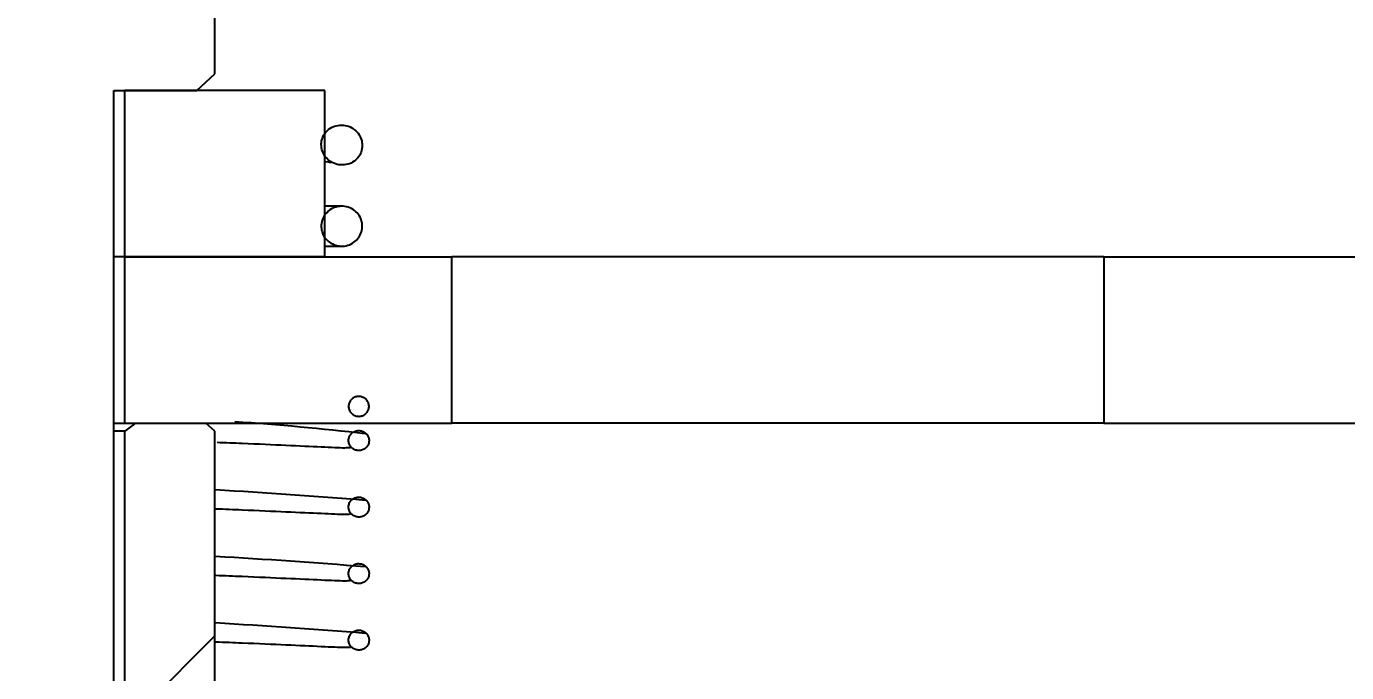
# Model space of a CAD drawing. Header units: millimetres. Extents: x 0 to 4637, y 0 to 3023.
# Drawn here: x 3326.59 to 3359, y 2710.11 to 2725.96 of the extents above; entities that cross this region are included whole.
import ezdxf
from ezdxf import colors
from ezdxf.entities.mleader import LeaderData, LeaderLine
from ezdxf.math import Vec2, Vec3

# ---------------------------------------------------------------- set-up
doc = ezdxf.new("R2010")
doc.units = ezdxf.units.MM
for name, color, linetype in [('BUSH_FOR_ABVP-VA', 7, 'Continuous'), ('COMPRESSED_SPRIN', 7, 'Continuous'), ('Default', 7, 'Continuous'), ('OP_VALVE_MOUNTIN', 7, 'Continuous'), ('STUD_FOR_ABVP_MA', 7, 'Continuous'), ('WASHER_FOR_ABV-5', 7, 'Continuous')]:
    doc.layers.add(name, color=color, linetype=linetype)
doc.styles.get("Standard").update_dxf_attribs({"font": 'calibri.ttf'})

# ---------------------------------------------------------------- blocks, each defined once
blk = doc.blocks.new('SE11')
at = {"layer": 'BUSH_FOR_ABVP-VA', "linetype": 'Continuous'}
h = blk.add_hatch(dxfattribs=at)
h.set_pattern_fill('LINE', scale=2, angle=45, style=0)
edge = h.paths.add_edge_path()
edge.add_spline(control_points=[(402.3657, 341.4967), (402.3774, 341.5075), (402.3892, 341.5183), (402.4009, 341.5292)], knot_values=[0, 0, 0, 0, 1, 1, 1, 1], degree=3, periodic=0)
edge.add_line((402.4009, 341.5292), (402.4009, 344.7792))
edge.add_spline(control_points=[(402.4009, 344.7792), (402.3892, 344.79), (402.3774, 344.8009), (402.3657, 344.8117)], knot_values=[0, 0, 0, 0, 1, 1, 1, 1], degree=3, periodic=0)
edge.add_line((402.3657, 344.8117), (402.0904, 344.8117))
edge.add_spline(control_points=[(402.0904, 344.8117), (402.0767, 344.8007), (402.0629, 344.7899), (402.0489, 344.7792)], knot_values=[0, 0, 0, 0, 1, 1, 1, 1], degree=3, periodic=0)
edge.add_line((402.0489, 344.7792), (402.0489, 341.5292))
edge.add_spline(control_points=[(402.0489, 341.5292), (402.0629, 341.5185), (402.0767, 341.5077), (402.0904, 341.4967)], knot_values=[0, 0, 0, 0, 1, 1, 1, 1], degree=3, periodic=0)
edge.add_line((402.0904, 341.4967), (402.3657, 341.4967))
at = {"layer": 'COMPRESSED_SPRIN', "linetype": 'Continuous'}
h = blk.add_hatch(dxfattribs=at)
h.set_pattern_fill('ANSI32', scale=2, angle=90, style=0)
edge = h.paths.add_edge_path()
edge.add_spline(control_points=[(402.8167, 345.8997), (402.8167, 345.8788), (402.8256, 345.8584), (402.8549, 345.8294), (402.8754, 345.8207), (402.9166, 345.8195), (402.9375, 345.827), (402.9679, 345.8553), (402.9768, 345.8759), (402.9769, 345.9172), (402.9681, 345.9377), (402.9388, 345.9668), (402.9185, 345.9755), (402.8769, 345.9766), (402.8561, 345.9691), (402.8257, 345.9409), (402.8167, 345.9205), (402.8167, 345.8997)], knot_values=[0, 0, 0, 0, 0.125, 0.125, 0.25, 0.25, 0.375, 0.375, 0.5, 0.5, 0.625, 0.625, 0.75, 0.75, 0.875, 0.875, 1, 1, 1, 1], degree=3, periodic=1)
h = blk.add_hatch(dxfattribs=at)
h.set_pattern_fill('ANSI32', scale=2, angle=90, style=0)
edge = h.paths.add_edge_path()
edge.add_spline(control_points=[(402.8217, 345.5537), (402.8292, 345.5342), (402.8447, 345.5183), (402.8824, 345.5016), (402.9045, 345.5006), (402.9437, 345.5144), (402.9604, 345.5291), (402.9782, 345.5664), (402.9792, 345.5888), (402.9682, 345.6177), (402.9625, 345.6266), (402.9482, 345.6416), (402.9397, 345.6476), (402.9111, 345.6603), (402.8891, 345.6611), (402.8501, 345.6473), (402.8333, 345.6326), (402.8198, 345.6048), (402.8172, 345.5945), (402.8163, 345.5738), (402.818, 345.5635), (402.8217, 345.5537)], knot_values=[0, 0, 0, 0, 0.125, 0.125, 0.25, 0.25, 0.375, 0.375, 0.5, 0.5, 0.5625, 0.5625, 0.625, 0.625, 0.75, 0.75, 0.875, 0.875, 0.9375, 0.9375, 1, 1, 1, 1], degree=3, periodic=1)
h = blk.add_hatch(dxfattribs=at)
h.set_pattern_fill('ANSI32', angle=90, style=0)
edge = h.paths.add_edge_path()
edge.add_spline(control_points=[(402.927, 344.861), (402.9313, 344.8514), (402.9395, 344.844), (402.9587, 344.8367), (402.9698, 344.8368), (402.9889, 344.8449), (402.9968, 344.8528), (403.0045, 344.8719), (403.0043, 344.8831), (402.9958, 344.9018), (402.9877, 344.9094), (402.9683, 344.9167), (402.9572, 344.9165), (402.9382, 344.9085), (402.9303, 344.9006), (402.9225, 344.8816), (402.9227, 344.8705), (402.927, 344.861)], knot_values=[0, 0, 0, 0, 0.125, 0.125, 0.25, 0.25, 0.375, 0.375, 0.5, 0.5, 0.625, 0.625, 0.75, 0.75, 0.875, 0.875, 1, 1, 1, 1], degree=3, periodic=1)
h = blk.add_hatch(dxfattribs=at)
h.set_pattern_fill('ANSI32', angle=90, style=0)
edge = h.paths.add_edge_path()
edge.add_spline(control_points=[(402.9236, 344.7434), (402.9236, 344.7329), (402.928, 344.7228), (402.9428, 344.7084), (402.9531, 344.7042), (402.9737, 344.704), (402.984, 344.7079), (402.999, 344.7223), (403.0034, 344.7325), (403.0035, 344.7531), (402.999, 344.7634), (402.9843, 344.7778), (402.9741, 344.782), (402.9533, 344.7822), (402.943, 344.7782), (402.9281, 344.764), (402.9236, 344.7538), (402.9236, 344.7434)], knot_values=[0, 0, 0, 0, 0.125, 0.125, 0.25, 0.25, 0.375, 0.375, 0.5, 0.5, 0.625, 0.625, 0.75, 0.75, 0.875, 0.875, 1, 1, 1, 1], degree=3, periodic=1)
h = blk.add_hatch(dxfattribs=at)
h.set_pattern_fill('ANSI32', angle=90, style=0)
edge = h.paths.add_edge_path()
edge.add_spline(control_points=[(402.9236, 344.4834), (402.9236, 344.4729), (402.928, 344.4628), (402.9428, 344.4484), (402.9531, 344.4442), (402.9737, 344.444), (402.984, 344.4479), (402.999, 344.4623), (403.0034, 344.4725), (403.0035, 344.4931), (402.999, 344.5034), (402.9843, 344.5178), (402.9741, 344.522), (402.9533, 344.5222), (402.943, 344.5182), (402.9281, 344.504), (402.9236, 344.4938), (402.9236, 344.4834)], knot_values=[0, 0, 0, 0, 0.125, 0.125, 0.25, 0.25, 0.375, 0.375, 0.5, 0.5, 0.625, 0.625, 0.75, 0.75, 0.875, 0.875, 1, 1, 1, 1], degree=3, periodic=1)
h = blk.add_hatch(dxfattribs=at)
h.set_pattern_fill('ANSI32', angle=90, style=0)
edge = h.paths.add_edge_path()
edge.add_spline(control_points=[(402.9236, 344.2234), (402.9236, 344.2129), (402.928, 344.2028), (402.9428, 344.1884), (402.9531, 344.1842), (402.9737, 344.184), (402.984, 344.1879), (402.999, 344.2023), (403.0034, 344.2125), (403.0035, 344.2331), (402.999, 344.2434), (402.9843, 344.2578), (402.9741, 344.262), (402.9533, 344.2622), (402.943, 344.2582), (402.9281, 344.244), (402.9236, 344.2338), (402.9236, 344.2234)], knot_values=[0, 0, 0, 0, 0.125, 0.125, 0.25, 0.25, 0.375, 0.375, 0.5, 0.5, 0.625, 0.625, 0.75, 0.75, 0.875, 0.875, 1, 1, 1, 1], degree=3, periodic=1)
h = blk.add_hatch(dxfattribs=at)
h.set_pattern_fill('ANSI32', angle=90, style=0)
edge = h.paths.add_edge_path()
edge.add_spline(control_points=[(402.9236, 343.9634), (402.9236, 343.9529), (402.928, 343.9428), (402.9428, 343.9284), (402.9531, 343.9242), (402.9737, 343.924), (402.984, 343.9279), (402.999, 343.9423), (403.0034, 343.9525), (403.0035, 343.9731), (402.999, 343.9834), (402.9843, 343.9978), (402.9741, 344.002), (402.9533, 344.0022), (402.943, 343.9982), (402.9281, 343.984), (402.9236, 343.9738), (402.9236, 343.9634)], knot_values=[0, 0, 0, 0, 0.125, 0.125, 0.25, 0.25, 0.375, 0.375, 0.5, 0.5, 0.625, 0.625, 0.75, 0.75, 0.875, 0.875, 1, 1, 1, 1], degree=3, periodic=1)
at = {"layer": 'OP_VALVE_MOUNTIN', "linetype": 'Continuous'}
h = blk.add_hatch(dxfattribs=at)
h.set_pattern_fill('ANSI32', angle=90, style=0)
h.paths.add_polyline_path([(403.3276, 344.8117), (403.3276, 345.4617), (402.0489, 345.4617), (402.0489, 344.8117)])
h = blk.add_hatch(dxfattribs=at)
h.set_pattern_fill('ANSI32', angle=90, style=0)
edge = h.paths.add_edge_path()
edge.add_line((405.8767, 344.8117), (415.958, 344.8117))
edge.add_spline(control_points=[(415.958, 344.8117), (415.975, 344.8117), (415.9919, 344.8187), (416.016, 344.8428), (416.023, 344.8596), (416.023, 344.8767)], knot_values=[0, 0, 0, 0, 0.5, 0.5, 1, 1, 1, 1], degree=3, periodic=0)
edge.add_line((416.023, 344.8767), (416.023, 345.3967))
edge.add_spline(control_points=[(416.023, 345.3967), (416.023, 345.4138), (416.0159, 345.4307), (415.9919, 345.4546), (415.975, 345.4617), (415.958, 345.4617)], knot_values=[0, 0, 0, 0, 0.5, 0.5, 1, 1, 1, 1], degree=3, periodic=0)
edge.add_line((415.958, 345.4617), (405.8767, 345.4617))
edge.add_line((405.8767, 345.4617), (405.8767, 344.8117))
at = {"layer": 'STUD_FOR_ABVP_MA', "linetype": 'Continuous'}
h = blk.add_hatch(dxfattribs=at)
h.set_pattern_fill('ANSI32', scale=2, angle=90, style=0)
edge = h.paths.add_edge_path()
edge.add_spline(control_points=[(401.5475, 350.6617), (401.512, 350.6423), (401.4786, 350.6201), (401.446, 350.5967)], knot_values=[0, 0, 0, 0, 1, 1, 1, 1], degree=3, periodic=0)
edge.add_line((401.446, 350.5967), (401.446, 349.0367))
edge.add_line((401.446, 349.0367), (401.1209, 349.0367))
edge.add_spline(control_points=[(401.1209, 349.0367), (401.0972, 349.0151), (401.0737, 348.9935), (401.0502, 348.9717)], knot_values=[0, 0, 0, 0, 1, 1, 1, 1], degree=3, periodic=0)
edge.add_line((401.0502, 348.9717), (401.0502, 346.1767))
edge.add_spline(control_points=[(401.0502, 346.1767), (401.0737, 346.1549), (401.0972, 346.1333), (401.1209, 346.1117)], knot_values=[0, 0, 0, 0, 1, 1, 1, 1], degree=3, periodic=0)
edge.add_line((401.1209, 346.1117), (401.446, 346.1117))
edge.add_line((401.446, 346.1117), (401.446, 340.4567))
edge.add_spline(control_points=[(401.446, 340.4567), (401.4788, 340.4331), (401.5124, 340.4109), (401.5475, 340.3917)], knot_values=[0, 0, 0, 0, 1, 1, 1, 1], degree=3, periodic=0)
edge.add_line((401.5475, 340.3917), (401.9036, 340.3917))
edge.add_spline(control_points=[(401.9036, 340.3917), (401.9391, 340.4111), (401.9725, 340.4333), (402.0051, 340.4567)], knot_values=[0, 0, 0, 0, 1, 1, 1, 1], degree=3, periodic=0)
edge.add_line((402.0051, 340.4567), (402.0051, 346.1117))
edge.add_line((402.0051, 346.1117), (402.3302, 346.1117))
edge.add_spline(control_points=[(402.3302, 346.1117), (402.3539, 346.1332), (402.3774, 346.1549), (402.4009, 346.1767)], knot_values=[0, 0, 0, 0, 1, 1, 1, 1], degree=3, periodic=0)
edge.add_line((402.4009, 346.1767), (402.4009, 348.9717))
edge.add_spline(control_points=[(402.4009, 348.9717), (402.3774, 348.9934), (402.3539, 349.0151), (402.3302, 349.0367)], knot_values=[0, 0, 0, 0, 1, 1, 1, 1], degree=3, periodic=0)
edge.add_line((402.3302, 349.0367), (402.0051, 349.0367))
edge.add_line((402.0051, 349.0367), (402.0051, 350.5967))
edge.add_spline(control_points=[(402.0051, 350.5967), (401.9723, 350.6202), (401.9387, 350.6424), (401.9036, 350.6617)], knot_values=[0, 0, 0, 0, 1, 1, 1, 1], degree=3, periodic=0)
edge.add_line((401.9036, 350.6617), (401.5475, 350.6617))
at = {"layer": 'WASHER_FOR_ABV-5', "linetype": 'Continuous'}
h = blk.add_hatch(dxfattribs=at)
h.set_pattern_fill('LINE', angle=135, style=0)
h.paths.add_polyline_path([(402.8301, 346.1117), (402.0489, 346.1117), (402.0489, 345.4617), (402.8301, 345.4617)])
at = {"layer": 'BUSH_FOR_ABVP-VA', "color": 7, "linetype": 'Continuous'}
for p, q in [((402.0904, 344.8117), (402.0489, 344.7792)), ((402.0904, 344.8117), (402.3657, 344.8117)), ((402.4009, 344.7792), (402.3657, 344.8117)), ((402.0489, 344.7792), (402.0051, 344.7792)), ((402.0489, 341.5292), (402.0489, 344.7792)), ((402.4009, 341.5292), (402.4009, 344.7792))]:
    blk.add_line(p, q, dxfattribs=at)
at = {"layer": 'COMPRESSED_SPRIN', "color": 7, "linetype": 'Continuous'}
for p, q in [((402.8962, 345.6589), (402.8301, 345.6589)), ((402.8301, 345.5029), (402.8963, 345.5029))]:
    blk.add_line(p, q, dxfattribs=at)
for centre, radius, start, end in [((401.8126, 334.7647), 10.0735, 83.29575, 86.21), ((400.9696, 319.6983), 24.8931, 85.34793, 86.69889), ((400.9696, 319.4383), 24.8931, 85.34793, 86.69889), ((400.9696, 319.1783), 24.8931, 85.34793, 86.69889)]:
    blk.add_arc(centre, radius, start, end, dxfattribs=at)
for points, knots in [([(402.8167, 345.8997), (402.8167, 345.891), (402.8182, 345.8822), (402.8211, 345.874), (402.824, 345.8659), (402.8283, 345.8581), (402.8337, 345.8513), (402.8392, 345.8443), (402.846, 345.8382), (402.8534, 345.8334), (402.8611, 345.8284), (402.8697, 345.8247), (402.8786, 345.8225), (402.8876, 345.8202), (402.8972, 345.8195), (402.9064, 345.8205), (402.9156, 345.8214), (402.9247, 345.8239), (402.9331, 345.8278), (402.9412, 345.8317), (402.9487, 345.8371), (402.955, 345.8435), (402.9611, 345.8497), (402.9662, 345.857), (402.9699, 345.8649), (402.9735, 345.8727), (402.9757, 345.8811), (402.9765, 345.8896), (402.9773, 345.898), (402.9767, 345.9067), (402.9747, 345.9149), (402.9726, 345.9232), (402.9691, 345.9313), (402.9645, 345.9385), (402.9598, 345.9459), (402.9538, 345.9526), (402.9469, 345.9581), (402.9399, 345.9637), (402.9318, 345.9682), (402.9233, 345.9712), (402.9146, 345.9743), (402.9053, 345.976), (402.8961, 345.9761), (402.8868, 345.9762), (402.8774, 345.9746), (402.8687, 345.9716), (402.86, 345.9686), (402.8518, 345.964), (402.8447, 345.9583), (402.8379, 345.9527), (402.8319, 345.9458), (402.8273, 345.9382), (402.8229, 345.9309), (402.8198, 345.9227), (402.8181, 345.9143), (402.8172, 345.9095), (402.8167, 345.9045), (402.8167, 345.8997)], [0, 0, 0, 0, 0.052607, 0.052607, 0.052607, 0.105126, 0.105126, 0.105126, 0.158984, 0.158984, 0.158984, 0.214574, 0.214574, 0.214574, 0.271001, 0.271001, 0.271001, 0.326984, 0.326984, 0.326984, 0.381529, 0.381529, 0.381529, 0.434395, 0.434395, 0.434395, 0.486069, 0.486069, 0.486069, 0.537423, 0.537423, 0.537423, 0.58936, 0.58936, 0.58936, 0.642553, 0.642553, 0.642553, 0.697255, 0.697255, 0.697255, 0.753169, 0.753169, 0.753169, 0.809439, 0.809439, 0.809439, 0.864902, 0.864902, 0.864902, 0.918649, 0.918649, 0.918649, 0.970598, 0.970598, 0.970598, 1, 1, 1, 1]), ([(402.835, 345.8341), (402.8457, 345.8311), (402.8556, 345.8287), (402.8548, 345.8324), (402.8547, 345.8333)], [0.96113132, 0.96113132, 0.96113132, 0.96113132, 0.99211586, 1, 1, 1, 1]), ([(402.8217, 345.5537), (402.8187, 345.5617), (402.817, 345.5702), (402.8167, 345.5787), (402.8165, 345.5872), (402.8177, 345.5959), (402.8203, 345.604), (402.8229, 345.612), (402.8269, 345.6198), (402.832, 345.6266), (402.8371, 345.6335), (402.8435, 345.6397), (402.8506, 345.6446), (402.8579, 345.6496), (402.8662, 345.6534), (402.8747, 345.6558), (402.8835, 345.6583), (402.8928, 345.6593), (402.9019, 345.6587), (402.911, 345.6582), (402.9203, 345.656), (402.9287, 345.6524), (402.9371, 345.6489), (402.9451, 345.6438), (402.9518, 345.6376), (402.9584, 345.6315), (402.964, 345.6242), (402.9682, 345.6163), (402.9722, 345.6085), (402.9749, 345.5999), (402.9761, 345.5913), (402.9773, 345.5827), (402.977, 345.5739), (402.9753, 345.5655), (402.9736, 345.5571), (402.9704, 345.549), (402.966, 345.5416), (402.9616, 345.5342), (402.9559, 345.5275), (402.9493, 345.522), (402.9426, 345.5163), (402.9349, 345.5117), (402.9267, 345.5085), (402.9184, 345.5052), (402.9094, 345.5033), (402.9004, 345.5029), (402.8913, 345.5026), (402.8819, 345.5037), (402.8732, 345.5064), (402.8644, 345.509), (402.8559, 345.5132), (402.8485, 345.5187), (402.8412, 345.5241), (402.8347, 345.5308), (402.8296, 345.5384), (402.8264, 345.5432), (402.8238, 345.5483), (402.8217, 345.5537)], [0, 0, 0, 0, 0.051563, 0.051563, 0.051563, 0.103135, 0.103135, 0.103135, 0.15464, 0.15464, 0.15464, 0.207016, 0.207016, 0.207016, 0.260849, 0.260849, 0.260849, 0.316048, 0.316048, 0.316048, 0.371904, 0.371904, 0.371904, 0.42744, 0.42744, 0.42744, 0.481888, 0.481888, 0.481888, 0.535016, 0.535016, 0.535016, 0.587143, 0.587143, 0.587143, 0.63893, 0.63893, 0.63893, 0.691119, 0.691119, 0.691119, 0.744308, 0.744308, 0.744308, 0.798762, 0.798762, 0.798762, 0.854274, 0.854274, 0.854274, 0.910135, 0.910135, 0.910135, 0.965349, 0.965349, 0.965349, 1, 1, 1, 1]), ([(402.927, 344.861), (402.9252, 344.8648), (402.9241, 344.8691), (402.9237, 344.8733), (402.9234, 344.8776), (402.9237, 344.882), (402.9248, 344.8861), (402.9258, 344.8903), (402.9276, 344.8943), (402.93, 344.8978), (402.9323, 344.9014), (402.9354, 344.9046), (402.9388, 344.9073), (402.9423, 344.91), (402.9462, 344.9121), (402.9504, 344.9135), (402.9547, 344.915), (402.9592, 344.9157), (402.9638, 344.9157), (402.9683, 344.9157), (402.9729, 344.9149), (402.9772, 344.9133), (402.9815, 344.9118), (402.9856, 344.9095), (402.9892, 344.9066), (402.9926, 344.9037), (402.9957, 344.9003), (402.998, 344.8964), (403.0002, 344.8926), (403.0019, 344.8884), (403.0027, 344.8841), (403.0036, 344.8799), (403.0037, 344.8754), (403.003, 344.8712), (403.0024, 344.867), (403.0011, 344.8628), (402.9991, 344.859), (402.9971, 344.8552), (402.9945, 344.8517), (402.9913, 344.8487), (402.9882, 344.8457), (402.9845, 344.8432), (402.9805, 344.8414), (402.9764, 344.8395), (402.972, 344.8383), (402.9676, 344.8379), (402.963, 344.8374), (402.9584, 344.8378), (402.9539, 344.8388), (402.9495, 344.8399), (402.9452, 344.8418), (402.9413, 344.8443), (402.9376, 344.8467), (402.9341, 344.8499), (402.9314, 344.8535), (402.9297, 344.8558), (402.9282, 344.8583), (402.927, 344.861)], [0, 0, 0, 0, 0.051923, 0.051923, 0.051923, 0.103863, 0.103863, 0.103863, 0.155638, 0.155638, 0.155638, 0.207998, 0.207998, 0.207998, 0.261529, 0.261529, 0.261529, 0.316306, 0.316306, 0.316306, 0.371855, 0.371855, 0.371855, 0.427349, 0.427349, 0.427349, 0.481997, 0.481997, 0.481997, 0.535422, 0.535422, 0.535422, 0.587796, 0.587796, 0.587796, 0.63971, 0.63971, 0.63971, 0.691901, 0.691901, 0.691901, 0.744985, 0.744985, 0.744985, 0.799248, 0.799248, 0.799248, 0.854513, 0.854513, 0.854513, 0.910144, 0.910144, 0.910144, 0.96527, 0.96527, 0.96527, 1, 1, 1, 1]), ([(402.9236, 344.7434), (402.9236, 344.7391), (402.9243, 344.7347), (402.9258, 344.7306), (402.9272, 344.7266), (402.9294, 344.7227), (402.932, 344.7193), (402.9347, 344.7159), (402.9381, 344.7129), (402.9418, 344.7106), (402.9455, 344.7081), (402.9498, 344.7063), (402.9541, 344.7053), (402.9585, 344.7042), (402.9632, 344.7039), (402.9678, 344.7043), (402.9723, 344.7047), (402.9769, 344.706), (402.981, 344.7079), (402.9851, 344.7098), (402.9889, 344.7125), (402.9921, 344.7157), (402.9953, 344.7188), (402.9979, 344.7225), (402.9998, 344.7265), (403.0016, 344.7304), (403.0028, 344.7347), (403.0033, 344.739), (403.0037, 344.7433), (403.0034, 344.7477), (403.0024, 344.7518), (403.0014, 344.756), (402.9996, 344.76), (402.9973, 344.7636), (402.995, 344.7673), (402.992, 344.7706), (402.9886, 344.7733), (402.9851, 344.776), (402.9812, 344.7783), (402.977, 344.7797), (402.9727, 344.7813), (402.9681, 344.7821), (402.9636, 344.7821), (402.959, 344.7821), (402.9544, 344.7814), (402.95, 344.7799), (402.9457, 344.7784), (402.9416, 344.7762), (402.9381, 344.7733), (402.9346, 344.7705), (402.9315, 344.7671), (402.9292, 344.7633), (402.9269, 344.7595), (402.9253, 344.7554), (402.9244, 344.7511), (402.9239, 344.7486), (402.9236, 344.746), (402.9236, 344.7434)], [0, 0, 0, 0, 0.052359, 0.052359, 0.052359, 0.104666, 0.104666, 0.104666, 0.15776, 0.15776, 0.15776, 0.212202, 0.212202, 0.212202, 0.267664, 0.267664, 0.267664, 0.323358, 0.323358, 0.323358, 0.378386, 0.378386, 0.378386, 0.432189, 0.432189, 0.432189, 0.484782, 0.484782, 0.484782, 0.536683, 0.536683, 0.536683, 0.588649, 0.588649, 0.588649, 0.641381, 0.641381, 0.641381, 0.695289, 0.695289, 0.695289, 0.750341, 0.750341, 0.750341, 0.80601, 0.80601, 0.80601, 0.861438, 0.861438, 0.861438, 0.915811, 0.915811, 0.915811, 0.968796, 0.968796, 0.968796, 1, 1, 1, 1]), ([(402.4092, 344.7366), (402.4429, 344.7353), (402.5407, 344.7313), (402.6865, 344.7247), (402.8215, 344.7186), (402.9046, 344.7144), (402.9243, 344.7157), (402.9314, 344.7162)], [0.7175589, 0.7175589, 0.7175589, 0.7175589, 0.7526237, 0.8224557, 0.8942262, 0.9657515, 1, 1, 1, 1]), ([(402.4038, 344.4768), (402.4395, 344.4754), (402.5392, 344.4713), (402.6865, 344.4647), (402.8215, 344.4586), (402.9046, 344.4544), (402.9243, 344.4557), (402.9314, 344.4562)], [0.7157194, 0.7157194, 0.7157194, 0.7157194, 0.7526237, 0.8224557, 0.8942262, 0.9657515, 1, 1, 1, 1]), ([(402.9236, 344.4834), (402.9236, 344.4791), (402.9243, 344.4747), (402.9258, 344.4706), (402.9272, 344.4666), (402.9294, 344.4627), (402.932, 344.4593), (402.9347, 344.4559), (402.9381, 344.4529), (402.9418, 344.4506), (402.9455, 344.4481), (402.9498, 344.4463), (402.9541, 344.4453), (402.9585, 344.4442), (402.9632, 344.4439), (402.9678, 344.4443), (402.9723, 344.4447), (402.9769, 344.446), (402.981, 344.4479), (402.9851, 344.4498), (402.9889, 344.4525), (402.9921, 344.4557), (402.9953, 344.4588), (402.9979, 344.4625), (402.9998, 344.4665), (403.0016, 344.4704), (403.0028, 344.4747), (403.0033, 344.479), (403.0037, 344.4833), (403.0034, 344.4877), (403.0024, 344.4918), (403.0014, 344.496), (402.9996, 344.5), (402.9973, 344.5036), (402.995, 344.5073), (402.992, 344.5106), (402.9886, 344.5133), (402.9851, 344.516), (402.9812, 344.5183), (402.977, 344.5197), (402.9727, 344.5213), (402.9681, 344.5221), (402.9636, 344.5221), (402.959, 344.5221), (402.9544, 344.5214), (402.95, 344.5199), (402.9457, 344.5184), (402.9416, 344.5162), (402.9381, 344.5133), (402.9346, 344.5105), (402.9315, 344.5071), (402.9292, 344.5033), (402.9269, 344.4995), (402.9253, 344.4954), (402.9244, 344.4911), (402.9239, 344.4886), (402.9236, 344.486), (402.9236, 344.4834)], [0, 0, 0, 0, 0.052359, 0.052359, 0.052359, 0.104666, 0.104666, 0.104666, 0.15776, 0.15776, 0.15776, 0.212202, 0.212202, 0.212202, 0.267664, 0.267664, 0.267664, 0.323358, 0.323358, 0.323358, 0.378386, 0.378386, 0.378386, 0.432189, 0.432189, 0.432189, 0.484782, 0.484782, 0.484782, 0.536683, 0.536683, 0.536683, 0.588649, 0.588649, 0.588649, 0.641381, 0.641381, 0.641381, 0.695289, 0.695289, 0.695289, 0.750341, 0.750341, 0.750341, 0.80601, 0.80601, 0.80601, 0.861438, 0.861438, 0.861438, 0.915811, 0.915811, 0.915811, 0.968796, 0.968796, 0.968796, 1, 1, 1, 1]), ([(402.4038, 344.2168), (402.4395, 344.2154), (402.5392, 344.2113), (402.6865, 344.2047), (402.8215, 344.1986), (402.9046, 344.1944), (402.9243, 344.1957), (402.9314, 344.1962)], [0.7157194, 0.7157194, 0.7157194, 0.7157194, 0.7526237, 0.8224557, 0.8942262, 0.9657515, 1, 1, 1, 1]), ([(402.9236, 344.2234), (402.9236, 344.2191), (402.9243, 344.2147), (402.9258, 344.2106), (402.9272, 344.2066), (402.9294, 344.2027), (402.932, 344.1993), (402.9347, 344.1959), (402.9381, 344.1929), (402.9418, 344.1906), (402.9455, 344.1881), (402.9498, 344.1863), (402.9541, 344.1853), (402.9585, 344.1842), (402.9632, 344.1839), (402.9678, 344.1843), (402.9723, 344.1847), (402.9769, 344.186), (402.981, 344.1879), (402.9851, 344.1898), (402.9889, 344.1925), (402.9921, 344.1957), (402.9953, 344.1988), (402.9979, 344.2025), (402.9998, 344.2065), (403.0016, 344.2104), (403.0028, 344.2147), (403.0033, 344.219), (403.0037, 344.2233), (403.0034, 344.2277), (403.0024, 344.2318), (403.0014, 344.236), (402.9996, 344.24), (402.9973, 344.2436), (402.995, 344.2473), (402.992, 344.2506), (402.9886, 344.2533), (402.9851, 344.256), (402.9812, 344.2583), (402.977, 344.2597), (402.9727, 344.2613), (402.9681, 344.2621), (402.9636, 344.2621), (402.959, 344.2621), (402.9544, 344.2614), (402.95, 344.2599), (402.9457, 344.2584), (402.9416, 344.2562), (402.9381, 344.2533), (402.9346, 344.2505), (402.9315, 344.2471), (402.9292, 344.2433), (402.9269, 344.2395), (402.9253, 344.2354), (402.9244, 344.2311), (402.9239, 344.2286), (402.9236, 344.226), (402.9236, 344.2234)], [0, 0, 0, 0, 0.052359, 0.052359, 0.052359, 0.104666, 0.104666, 0.104666, 0.15776, 0.15776, 0.15776, 0.212202, 0.212202, 0.212202, 0.267664, 0.267664, 0.267664, 0.323358, 0.323358, 0.323358, 0.378386, 0.378386, 0.378386, 0.432189, 0.432189, 0.432189, 0.484782, 0.484782, 0.484782, 0.536683, 0.536683, 0.536683, 0.588649, 0.588649, 0.588649, 0.641381, 0.641381, 0.641381, 0.695289, 0.695289, 0.695289, 0.750341, 0.750341, 0.750341, 0.80601, 0.80601, 0.80601, 0.861438, 0.861438, 0.861438, 0.915811, 0.915811, 0.915811, 0.968796, 0.968796, 0.968796, 1, 1, 1, 1]), ([(402.4038, 343.9568), (402.4395, 343.9554), (402.5392, 343.9513), (402.6865, 343.9447), (402.8215, 343.9386), (402.9046, 343.9344), (402.9243, 343.9357), (402.9314, 343.9362)], [0.7157194, 0.7157194, 0.7157194, 0.7157194, 0.7526237, 0.8224557, 0.8942262, 0.9657515, 1, 1, 1, 1]), ([(402.9236, 343.9634), (402.9236, 343.9591), (402.9243, 343.9547), (402.9258, 343.9506), (402.9272, 343.9466), (402.9294, 343.9427), (402.932, 343.9393), (402.9347, 343.9359), (402.9381, 343.9329), (402.9418, 343.9306), (402.9455, 343.9281), (402.9498, 343.9263), (402.9541, 343.9253), (402.9585, 343.9242), (402.9632, 343.9239), (402.9678, 343.9243), (402.9723, 343.9247), (402.9769, 343.926), (402.981, 343.9279), (402.9851, 343.9298), (402.9889, 343.9325), (402.9921, 343.9357), (402.9953, 343.9388), (402.9979, 343.9425), (402.9998, 343.9465), (403.0016, 343.9504), (403.0028, 343.9547), (403.0033, 343.959), (403.0037, 343.9633), (403.0034, 343.9677), (403.0024, 343.9718), (403.0014, 343.976), (402.9996, 343.98), (402.9973, 343.9836), (402.995, 343.9873), (402.992, 343.9906), (402.9886, 343.9933), (402.9851, 343.996), (402.9812, 343.9983), (402.977, 343.9997), (402.9727, 344.0013), (402.9681, 344.0021), (402.9636, 344.0021), (402.959, 344.0021), (402.9544, 344.0014), (402.95, 343.9999), (402.9457, 343.9984), (402.9416, 343.9962), (402.9381, 343.9933), (402.9346, 343.9905), (402.9315, 343.9871), (402.9292, 343.9833), (402.9269, 343.9795), (402.9253, 343.9754), (402.9244, 343.9711), (402.9239, 343.9686), (402.9236, 343.966), (402.9236, 343.9634)], [0, 0, 0, 0, 0.052359, 0.052359, 0.052359, 0.104666, 0.104666, 0.104666, 0.15776, 0.15776, 0.15776, 0.212202, 0.212202, 0.212202, 0.267664, 0.267664, 0.267664, 0.323358, 0.323358, 0.323358, 0.378386, 0.378386, 0.378386, 0.432189, 0.432189, 0.432189, 0.484782, 0.484782, 0.484782, 0.536683, 0.536683, 0.536683, 0.588649, 0.588649, 0.588649, 0.641381, 0.641381, 0.641381, 0.695289, 0.695289, 0.695289, 0.750341, 0.750341, 0.750341, 0.80601, 0.80601, 0.80601, 0.861438, 0.861438, 0.861438, 0.915811, 0.915811, 0.915811, 0.968796, 0.968796, 0.968796, 1, 1, 1, 1])]:
    blk.add_open_spline(points, degree=3, knots=knots, dxfattribs=at)
at = {"layer": 'OP_VALVE_MOUNTIN', "color": 7, "linetype": 'Continuous'}
for p, q in [((402.0489, 345.4617), (402.0051, 345.4617)), ((402.0489, 344.8117), (402.0489, 345.4617)), ((402.0489, 345.4617), (403.3276, 345.4617)), ((405.8767, 345.4617), (403.3276, 345.4617)), ((403.3276, 344.8117), (403.3276, 345.4617)), ((405.8767, 345.4617), (405.8767, 344.8117)), ((405.8767, 345.4617), (415.958, 345.4617)), ((402.0051, 344.8117), (402.0489, 344.8117)), ((402.0489, 344.8117), (403.3276, 344.8117)), ((405.8767, 344.8117), (403.3276, 344.8117)), ((405.8767, 344.8117), (415.958, 344.8117))]:
    blk.add_line(p, q, dxfattribs=at)
at = {"layer": 'STUD_FOR_ABVP_MA', "color": 7, "linetype": 'Continuous'}
for p, q in [((402.4009, 346.1767), (402.4009, 348.9717)), ((402.3302, 346.1117), (402.4009, 346.1767)), ((402.0051, 346.1117), (402.3302, 346.1117)), ((402.0051, 340.4567), (402.0051, 346.1117))]:
    blk.add_line(p, q, dxfattribs=at)
at = {"layer": 'WASHER_FOR_ABV-5', "color": 7, "linetype": 'Continuous'}
for p, q in [((402.8301, 346.1117), (402.0489, 346.1117)), ((402.0489, 345.4617), (402.0489, 346.1117)), ((402.8301, 345.4617), (402.8301, 346.1117)), ((402.0489, 345.4617), (402.0051, 345.4617)), ((402.8301, 345.4617), (402.0489, 345.4617))]:
    blk.add_line(p, q, dxfattribs=at)

msp = doc.modelspace()

# ---------------------------------------------------------------- block references
at = {"layer": 'Default', "xscale": 6.278552465, "yscale": 6.278552465, "zscale": 6.278552465}
msp.add_blockref('SE11', (804.7265, 551.3132), dxfattribs=at)

# ---------------------------------------------------------------- leaders
at = {"layer": 'Default', "color": 7, "linetype": 'Continuous'}
ml = msp.add_multileader_mtext('Standard', dxfattribs=at)
ml.set_content('{\\pxsm0.9;\\fSolid Edge ANSI|b0||i0||c0|p34;\\W1.;ANTIBLAST VALVE\\P(MOUNTED ON 4" FLANGE)\\P}', color=256)
ml.set_leader_properties()
ml.build(insert=Vec2(0, 0))
ml.multileader.update_dxf_attribs({"dogleg_length": 52.3848, "arrow_head_size": 27.9082})
ctx = ml.context
ctx.base_point, ctx.char_height, ctx.arrow_head_size, ctx.landing_gap_size, ctx.plane_origin, ctx.plane_x_axis = Vec3(3358.7101, 2875.106), 27.908166, 27.9082, 9.7679, Vec3(804.7265, 551.3132), Vec3(0.1592724, 0)
notes = []
notes.append((ctx, [(0, (1, 1, 0), (3306.3252, 2875.106), (1, 0), 52.3848, [(0, [(3269.2706, 2720.3125)], 0, [])])]))
ctx.mtext.insert = Vec3(3368.4779, 2889.179)
for ctx, leaders in notes:
    for number, flags, end, landing, length, lines in leaders:
        leader = LeaderData()
        leader.index, (leader.has_last_leader_line, leader.has_dogleg_vector, leader.attachment_direction) = number, flags
        leader.last_leader_point, leader.dogleg_vector, leader.dogleg_length = Vec3(end), Vec3(landing), length
        for number, points, colour, breaks in lines:
            line = LeaderLine()
            line.index, line.vertices, line.color, line.breaks = number, Vec3.list(points), colors.encode_raw_color(colour), breaks
            leader.lines.append(line)
        ctx.leaders.append(leader)

doc.saveas('drawing.dxf')
